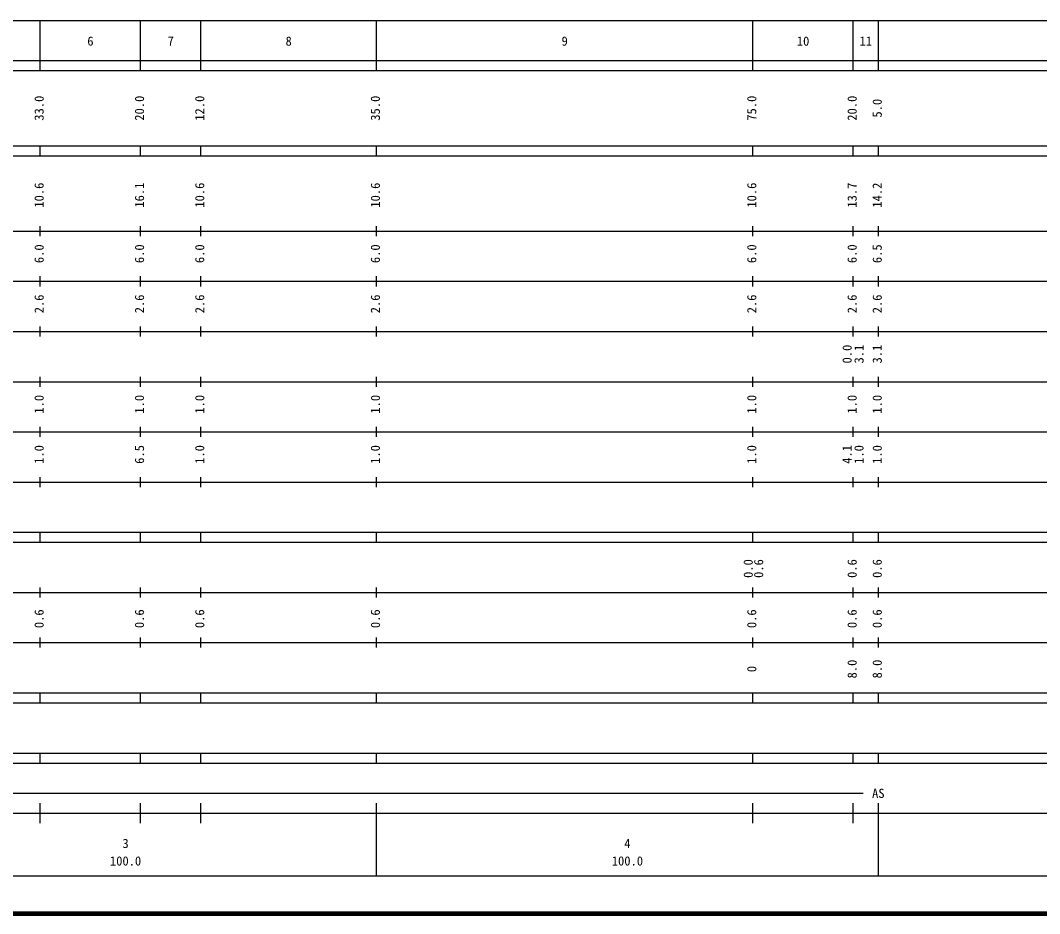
# Model space of a CAD drawing. Units: millimetres on the paper, enlarged 1000 times. Extents: x 40000 to 680000, y 20000 to 380000.
# Drawn here: x 297042 to 500135, y 20000 to 198000 of the extents above; entities that cross this region are included whole.
import ezdxf
from ezdxf.enums import TextEntityAlignment as Align

# ---------------------------------------------------------------- set-up
doc = ezdxf.new("R2010")
doc.units = ezdxf.units.MM
doc.header["$LTSCALE"] = 1000
doc.layers.add('M-TTL', color=2, linetype='Continuous', lineweight=140)
doc.layers.add('M-TTL-BAND', color=7, linetype='Continuous', lineweight=25)
doc.styles.add('ＭＳ ゴシック', font='')
doc.styles.get('ＭＳ ゴシック').set_extended_font_data('MS Gothic')

msp = doc.modelspace()

# ---------------------------------------------------------------- linework, layer by layer
at = {"layer": 'M-TTL'}
msp.add_line((40000, 20000), (680000, 20000), dxfattribs=at)
at = {"layer": 'M-TTL-BAND'}
for p, q in [((68000, 198000), (579000, 198000)), ((301000, 188000), (301000, 198000)), ((321000, 188000), (321000, 198000)), ((333000, 188000), (333000, 198000)), ((368000, 188000), (368000, 198000)), ((443000, 188000), (443000, 198000)), ((463000, 188000), (463000, 198000)), ((468000, 188000), (468000, 198000)), ((40000, 190000), (579000, 190000)), ((40000, 188000), (579000, 188000)), ((40000, 173000), (579000, 173000)), ((301000, 171000), (301000, 173000)), ((321000, 171000), (321000, 173000)), ((333000, 171000), (333000, 173000)), ((368000, 171000), (368000, 173000)), ((443000, 171000), (443000, 173000)), ((463000, 171000), (463000, 173000)), ((468000, 171000), (468000, 173000)), ((40000, 171000), (579000, 171000)), ((301000, 155000), (301000, 157000)), ((321000, 155000), (321000, 157000)), ((333000, 155000), (333000, 157000)), ((368000, 155000), (368000, 157000)), ((443000, 155000), (443000, 157000)), ((463000, 155000), (463000, 157000)), ((468000, 155000), (468000, 157000)), ((40000, 156000), (579000, 156000)), ((301000, 145000), (301000, 147000)), ((321000, 145000), (321000, 147000)), ((333000, 145000), (333000, 147000)), ((368000, 145000), (368000, 147000)), ((443000, 145000), (443000, 147000)), ((463000, 145000), (463000, 147000)), ((468000, 145000), (468000, 147000)), ((46000, 146000), (579000, 146000)), ((301000, 135000), (301000, 137000)), ((321000, 135000), (321000, 137000)), ((333000, 135000), (333000, 137000)), ((368000, 135000), (368000, 137000)), ((443000, 135000), (443000, 137000)), ((463000, 135000), (463000, 137000)), ((468000, 135000), (468000, 137000)), ((52000, 136000), (579000, 136000)), ((46000, 126000), (579000, 126000)), ((301000, 125000), (301000, 127000)), ((321000, 125000), (321000, 127000)), ((333000, 125000), (333000, 127000)), ((368000, 125000), (368000, 127000)), ((443000, 125000), (443000, 127000)), ((463000, 125000), (463000, 127000)), ((468000, 125000), (468000, 127000)), ((52000, 116000), (579000, 116000)), ((301000, 115000), (301000, 117000)), ((321000, 115000), (321000, 117000)), ((333000, 115000), (333000, 117000)), ((368000, 115000), (368000, 117000)), ((443000, 115000), (443000, 117000)), ((463000, 115000), (463000, 117000)), ((468000, 115000), (468000, 117000)), ((46000, 106000), (579000, 106000)), ((301000, 105000), (301000, 107000)), ((321000, 105000), (321000, 107000)), ((333000, 105000), (333000, 107000)), ((368000, 105000), (368000, 107000)), ((443000, 105000), (443000, 107000)), ((463000, 105000), (463000, 107000)), ((468000, 105000), (468000, 107000)), ((40000, 96000), (579000, 96000)), ((301000, 94000), (301000, 96000)), ((321000, 94000), (321000, 96000)), ((333000, 94000), (333000, 96000)), ((368000, 94000), (368000, 96000)), ((443000, 94000), (443000, 96000)), ((463000, 94000), (463000, 96000)), ((468000, 94000), (468000, 96000)), ((40000, 94000), (579000, 94000)), ((49000, 84000), (579000, 84000)), ((301000, 83000), (301000, 85000)), ((321000, 83000), (321000, 85000)), ((333000, 83000), (333000, 85000)), ((368000, 83000), (368000, 85000)), ((443000, 83000), (443000, 85000)), ((463000, 83000), (463000, 85000)), ((468000, 83000), (468000, 85000)), ((40000, 74000), (579000, 74000)), ((301000, 73000), (301000, 75000)), ((321000, 73000), (321000, 75000)), ((333000, 73000), (333000, 75000)), ((368000, 73000), (368000, 75000)), ((443000, 73000), (443000, 75000)), ((463000, 73000), (463000, 75000)), ((468000, 73000), (468000, 75000)), ((40000, 64000), (579000, 64000)), ((301000, 62000), (301000, 64000)), ((321000, 62000), (321000, 64000)), ((333000, 62000), (333000, 64000)), ((368000, 62000), (368000, 64000)), ((443000, 62000), (443000, 64000)), ((463000, 62000), (463000, 64000)), ((468000, 62000), (468000, 64000)), ((40000, 62000), (579000, 62000)), ((40000, 52000), (579000, 52000)), ((301000, 50000), (301000, 52000)), ((321000, 50000), (321000, 52000)), ((333000, 50000), (333000, 52000)), ((368000, 50000), (368000, 52000)), ((443000, 50000), (443000, 52000)), ((463000, 50000), (463000, 52000)), ((468000, 50000), (468000, 52000)), ((40000, 50000), (579000, 50000)), ((71000, 44000), (465000, 44000)), ((301000, 38000), (301000, 42000)), ((321000, 38000), (321000, 42000)), ((333000, 38000), (333000, 42000)), ((368000, 27500), (368000, 42000)), ((443000, 38000), (443000, 42000)), ((463000, 38000), (463000, 42000)), ((468000, 27500), (468000, 42000)), ((40000, 40000), (579000, 40000)), ((68000, 27500), (579000, 27500))]:
    msp.add_line(p, q, dxfattribs=at)

# ---------------------------------------------------------------- texts
at = {"layer": 'M-TTL-BAND', "style": 'ＭＳ ゴシック'}
for s, p in [('6', (311000, 192405)), ('7', (327000, 192405)), ('8', (350500, 192405)), ('9', (405500, 192405)), ('10', (453000, 192405)), ('11', (465500, 192405)), ('AS', (468000, 42500)), ('3', (318000, 32523)), ('4', (418000, 32523)), ('100.0', (318000, 29033)), ('100.0', (418000, 29033))]:
    msp.add_text(s, height=1833, dxfattribs=at).set_placement(p, align=Align.BOTTOM_CENTER)
for s, p in [('33.0', (302232, 180500)), ('20.0', (322232, 180500)), ('12.0', (334232, 180500)), ('35.0', (369232, 180500)), ('75.0', (444232, 180500)), ('20.0', (464232, 180500)), ('5.0', (469232, 180500)), ('10.6', (302232, 163174)), ('16.1', (322232, 163174)), ('10.6', (334232, 163174)), ('10.6', (369232, 163174)), ('10.6', (444232, 163174)), ('13.7', (464232, 163174)), ('14.2', (469232, 163174)), ('6.0', (302232, 151500)), ('6.0', (322232, 151500)), ('6.0', (334232, 151500)), ('6.0', (369232, 151500)), ('6.0', (444232, 151500)), ('6.0', (464232, 151500)), ('6.5', (469232, 151500)), ('2.6', (302232, 141500)), ('2.6', (322232, 141500)), ('2.6', (334232, 141500)), ('2.6', (369232, 141500)), ('2.6', (444232, 141500)), ('2.6', (464232, 141500)), ('2.6', (469232, 141500)), ('0.0', (463232, 131500)), ('3.1', (465602, 131500)), ('3.1', (469232, 131500)), ('1.0', (302232, 121500)), ('1.0', (322232, 121500)), ('1.0', (334232, 121500)), ('1.0', (369232, 121500)), ('1.0', (444232, 121500)), ('1.0', (464232, 121500)), ('1.0', (469232, 121500)), ('1.0', (302232, 111500)), ('6.5', (322232, 111500)), ('1.0', (334232, 111500)), ('1.0', (369232, 111500)), ('1.0', (444232, 111500)), ('4.1', (463232, 111500)), ('1.0', (465602, 111500)), ('1.0', (469232, 111500)), ('0.0', (443526, 88764)), ('0.6', (445602, 88764)), ('0.6', (464232, 88764)), ('0.6', (469232, 88764)), ('0.6', (302232, 78764)), ('0.6', (322232, 78764)), ('0.6', (334232, 78764)), ('0.6', (369232, 78764)), ('0.6', (444232, 78764)), ('0.6', (464232, 78764)), ('0.6', (469232, 78764)), ('0', (444232, 68736)), ('8.0', (464232, 68736)), ('8.0', (469232, 68736))]:
    msp.add_text(s, height=1833, rotation=90, dxfattribs=at).set_placement(p, align=Align.BOTTOM_CENTER)

doc.saveas('drawing.dxf')
